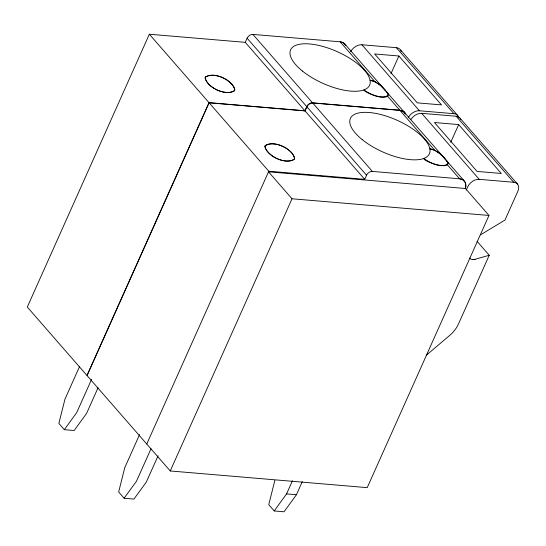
<?xml version="1.0" encoding="UTF-8"?>
<svg xmlns="http://www.w3.org/2000/svg" width="546" height="546" viewBox="0 0 546 546"><rect width="100%" height="100%" fill="white"/><g stroke="black" fill="none" stroke-linecap="round" stroke-linejoin="round"><path stroke-width="0.82" d="M274.85 480.412L268.748 504.695L274.201 510.947L284.05 511.779L296.437 494.717L302.293 481.633M465.24 188.363L465.854 185.954L465.219 182.419L463.028 179.907L459.609 178.801L372.352 171.41A4.948 3.419 -41.1 0 0 366.557 175.211L364.714 179.347L268.782 171.226L209.118 102.791L87.08 375.607L170.25 470.966L367.219 487.639L488.977 215.452L465.485 188.506L268.516 171.826L292.008 198.771L488.977 215.452M149.338 34.221L27.3 307.036L86.964 375.471L209.002 102.655L149.338 34.221L245.263 42.342L304.927 110.777L306.777 106.647A4.948 3.419 -41.1 0 1 312.565 102.846L399.822 110.231L403.241 111.336L405.555 113.984A12.36 8.545 -41.1 0 0 399.945 110.367L312.681 102.982A4.948 3.419 -41.1 0 0 306.893 106.777L305.043 110.913L364.714 179.347M79.498 366.666L64.967 399.14L58.872 423.416L64.326 429.668L74.174 430.501L86.561 413.445L98.048 387.769M91.578 379.381L76.713 412.605L64.326 429.668M245.263 42.342L247.113 38.213A4.948 3.419 -41.1 0 1 252.9 34.412L340.158 41.803L343.577 42.909L345.768 45.414A12.36 8.545 -41.1 0 0 340.158 41.803L375.075 81.845L380.501 85.381L385.223 90.315M139.564 434.596L124.754 467.704L118.653 491.98L124.106 498.232L133.954 499.071L146.348 482.009L158.06 455.828M146.751 444.035L268.782 171.226M151.024 448.703L136.5 481.176L124.106 498.232M170.25 470.966L292.008 198.771M390.956 73.724L398.88 56.006L374.652 53.952L417.287 102.853L441.516 104.907L398.88 56.006M274.201 510.947L286.589 493.884L292.444 480.794M450.743 142.288L458.667 124.577L434.439 122.522L477.074 171.424L501.303 173.471L458.667 124.577M466.277 190.028L467.656 186.944A9.889 6.832 -41.1 0 1 479.231 179.341L513.704 182.262A9.889 6.832 -41.1 0 1 517.888 191.196L504.968 220.072L480.555 234.828M477.02 241.271L489.223 255.262L458.517 323.908A24.727 17.09 -41.1 0 1 449.651 335.462L426.385 355.159M344.465 43.605L386.923 92.267L388.165 93.898L388.254 95.291C380.623 100.109 370.563 94.267 363.882 89.926C365.37 94.028 395.099 102.839 386.425 91.694M404.245 112.169L446.703 160.838L447.945 162.462L448.041 163.855C440.404 168.673 430.35 162.831 423.669 158.497C425.15 162.592 454.879 171.403 446.212 160.265M469.587 257.965A7.419 5.126 -41.1 0 0 472.631 259.568L475.047 259.309L489.223 255.262M472.631 259.568L475.047 259.309M350.634 51.72A9.889 6.832 -41.1 0 1 361.896 44.765L396.369 47.679A9.889 6.832 -41.1 0 1 400.293 49.652L457.848 115.663M408.183 117.731A9.889 6.832 -41.1 0 1 419.451 110.77L453.917 113.691A9.889 6.832 -41.1 0 1 458.831 117.922M410.783 119.649A9.889 6.832 -41.1 0 1 421.683 113.329L456.149 116.25A9.889 6.832 -41.1 0 1 460.783 119.485M209.002 102.655L304.927 110.777M209.118 102.791L305.043 110.913M286.589 493.884L296.437 494.717M403.358 111.473L399.945 110.367L434.855 150.416L440.281 153.952L445.01 158.886M375.075 81.845L370.058 80.221C376.651 81.388 381.791 85.981 385.851 91.039L404.129 112.032M434.855 150.416L429.845 148.785C436.431 149.959 441.571 154.545 445.638 159.603L463.916 180.603M460.073 118.223L517.628 184.227M396.369 47.679L453.917 113.691M456.149 116.25L513.704 182.262M361.896 44.765L419.451 110.77M421.683 113.329L479.231 179.341M387.462 96.055L399.822 110.231A12.36 8.545 -41.1 0 1 405.432 113.848M447.242 164.619L459.609 178.801A12.36 8.545 -41.1 0 1 465.356 188.616M252.9 34.412L312.565 102.846M312.681 102.982L372.352 171.41M247.113 38.213L306.777 106.647M306.893 106.777L366.564 175.211M400.689 50.252A9.889 6.832 -41.1 0 1 401.221 51.631M205.241 77.512C205.869 87.264 227.464 97.181 234.739 90.233C234.111 80.487 212.517 70.564 205.241 77.512M265.022 146.082C265.656 155.828 287.251 165.752 294.526 158.804C293.891 149.051 272.297 139.128 265.022 146.082M205.542 76.918L205.098 78.174C208.333 88.145 225.048 95.953 234.439 90.834L234.882 89.571C231.647 79.6 214.933 71.792 205.542 76.918M265.322 145.482L264.878 146.744C268.113 156.716 284.835 164.517 294.226 159.398L294.669 158.142C291.434 148.171 274.713 140.363 265.322 145.482M362.237 139.633A43.27 17.39 24.1 0 0 428.91 154.668A43.27 17.39 24.1 0 0 378.549 113.984A43.27 17.39 24.1 0 0 362.237 139.633M302.45 71.062A43.27 17.39 24.1 0 0 369.13 86.097A43.27 17.39 24.1 0 0 318.768 45.414A43.27 17.39 24.1 0 0 302.45 71.062"/></g></svg>
